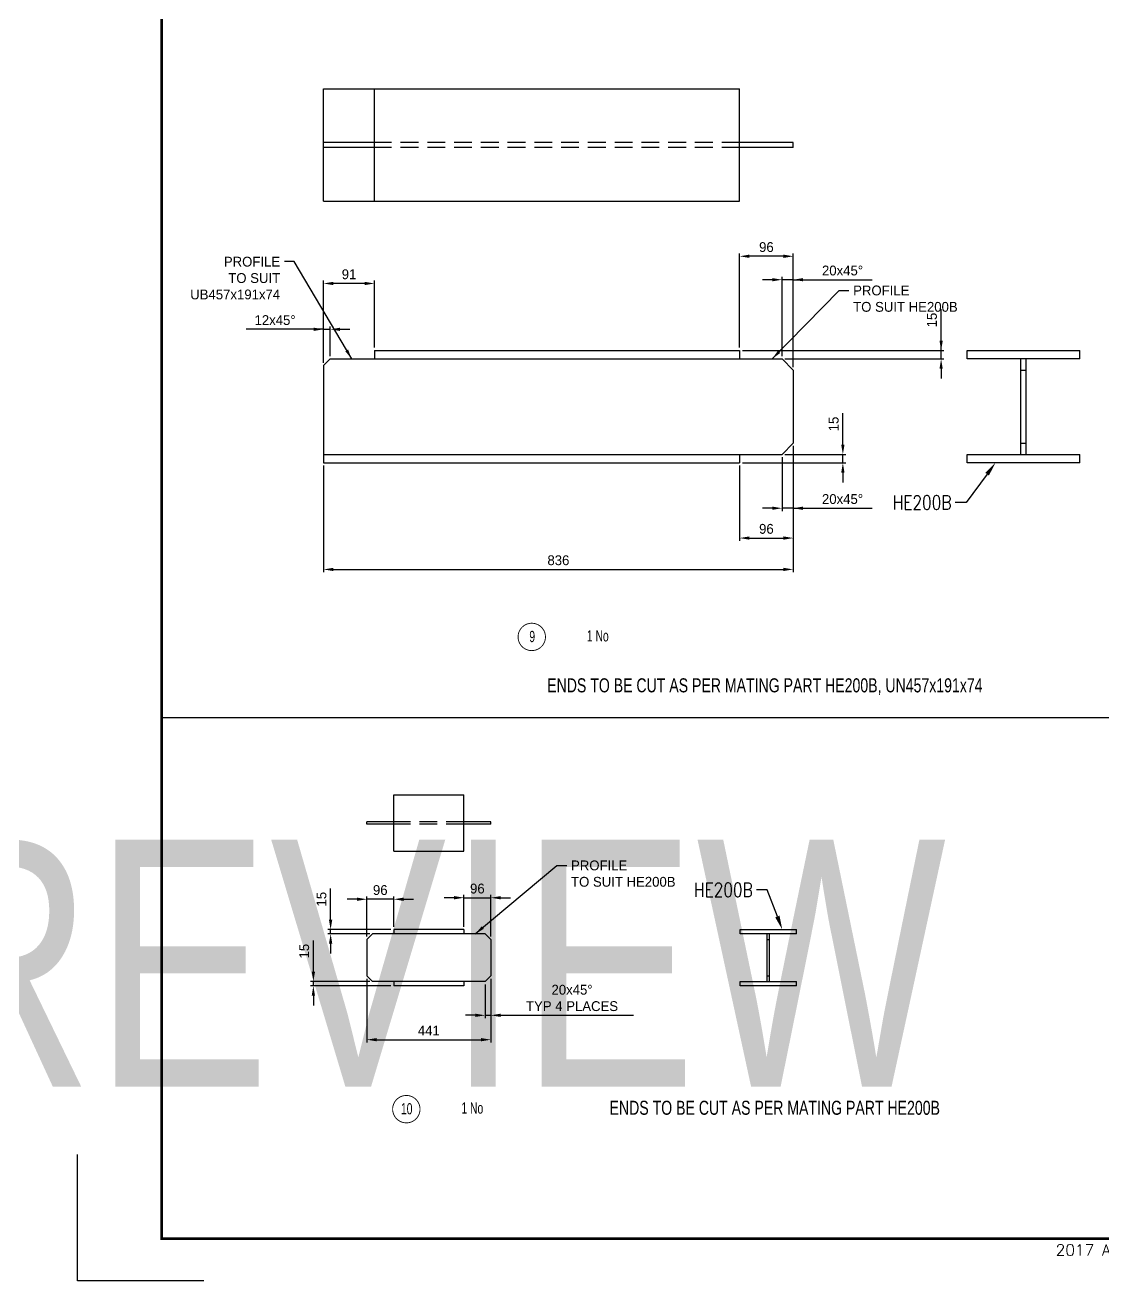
# Model space of a CAD drawing. Header units: millimetres. Extents: x 0 to 16187, y -20471 to 6290.
# Drawn here: x 7511.2 to 7894.8, y 1477 to 1924 of the extents above; entities that cross this region are included whole.
import ezdxf
from ezdxf import colors
from ezdxf.entities.mleader import LeaderData, LeaderLine
from ezdxf.enums import TextEntityAlignment as Align
from ezdxf.math import Vec2, Vec3

# ---------------------------------------------------------------- set-up
doc = ezdxf.new("R2018")
doc.units = ezdxf.units.MM
doc.header["$PDSIZE"] = -1
doc.linetypes.add('DASHED2', pattern=[9.525, 6.35, -3.175])
doc.layers.add('BORDER1', color=3, linetype='Continuous')
doc.layers.add('BORDER2', color=7, linetype='Continuous')
doc.styles.add('ROMANC', font='ROMANC', dxfattribs={"height": 5})
doc.styles.add('ROMANS', font='ROMANS.shx', dxfattribs={"width": 0.8})
doc.styles.add('ROMANT', font='ROMANT', dxfattribs={"height": 4})
doc.styles.add('SLDTEXTSTYLE0', font='TXT', dxfattribs={"width": 0.75})
doc.styles.add('SLDTEXTSTYLE2', font='TXT', dxfattribs={"width": 0.686449})
doc.dimstyles.new('AM_ISO', dxfattribs={"dimtxt": 3.5, "dimasz": 3.5, "dimexe": 1, "dimexo": 1, "dimgap": 1.5, "dimtad": 1, "dimdsep": 46, "dimtxsty": 'Standard', "dimcen": 0, "dimclrd": 1, "dimclre": 1, "dimclrt": 1, "dimadec": 0, "dimazin": 2, "dimtp": 0.1, "dimtm": 0.1, "dimtfac": 0.71, "dimtdec": 3, "dimtmove": 0, "dimatfit": 3, "dimfxl": 1, "dimlwd": -1, "dimlwe": -1, "dimarcsym": 1})
doc.dimstyles.new('AM_ISO$7', dxfattribs={"dimtxt": 3.5, "dimasz": 3.5, "dimexe": 1, "dimexo": 1, "dimgap": 1.5, "dimtad": 1, "dimtoh": 1, "dimdsep": 46, "dimtxsty": 'Standard', "dimcen": 0, "dimclrd": 1, "dimclre": 1, "dimclrt": 1, "dimadec": 0, "dimazin": 2, "dimtp": 0.1, "dimtm": 0.1, "dimtfac": 0.71, "dimtdec": 3, "dimtmove": 0, "dimatfit": 3, "dimfxl": 1, "dimlwd": -1, "dimlwe": -1, "dimarcsym": 1})

# ---------------------------------------------------------------- blocks, each defined once
blk = doc.blocks.new('*D1644')
at = {"color": 1, "linetype": 'ByBlock'}
for p, q in [((7784.57, 1774.17), (7784.57, 1729.23)), ((7617.41, 1767.17), (7617.41, 1729.23)), ((7620.91, 1730.23), (7781.07, 1730.23))]:
    blk.add_line(p, q, dxfattribs=at)
at = {"color": 1}
for points in [[(7620.91, 1730.81), (7620.91, 1729.65), (7617.41, 1730.23)], [(7781.07, 1729.65), (7781.07, 1730.81), (7784.57, 1730.23)]]:
    blk.add_solid(points, dxfattribs=at)
at = {"layer": 'Defpoints', "color": 0}
for p in [(7784.57, 1775.17), (7617.41, 1768.17), (7784.57, 1730.23)]:
    blk.add_point(p, dxfattribs=at)
at = {"color": 1, "insert": (7700.99, 1733.48), "char_height": 3.5, "attachment_point": 5}
blk.add_mtext('836', dxfattribs=at)
blk = doc.blocks.new('*D1645')
at = {"color": 1, "linetype": 'ByBlock'}
for p, q in [((7784.57, 1774.17), (7784.57, 1740.4)), ((7765.47, 1767.17), (7765.47, 1740.4)), ((7768.97, 1741.4), (7781.07, 1741.4))]:
    blk.add_line(p, q, dxfattribs=at)
at = {"color": 1}
for points in [[(7768.97, 1741.98), (7768.97, 1740.82), (7765.47, 1741.4)], [(7781.07, 1740.82), (7781.07, 1741.98), (7784.57, 1741.4)]]:
    blk.add_solid(points, dxfattribs=at)
at = {"layer": 'Defpoints', "color": 0}
for p in [(7784.57, 1775.17), (7765.47, 1768.17), (7784.57, 1741.4)]:
    blk.add_point(p, dxfattribs=at)
at = {"color": 1, "insert": (7775.02, 1744.65), "char_height": 3.5, "attachment_point": 5}
blk.add_mtext('96', dxfattribs=at)
blk = doc.blocks.new('*D1646')
at = {"color": 1, "linetype": 'ByBlock'}
for p, q in [((7765.47, 1809.17), (7765.47, 1842.7)), ((7781.07, 1841.7), (7768.97, 1841.7)), ((7784.57, 1802.17), (7784.57, 1842.7))]:
    blk.add_line(p, q, dxfattribs=at)
at = {"color": 1}
for points in [[(7768.97, 1842.29), (7768.97, 1841.12), (7765.47, 1841.7)], [(7781.07, 1841.12), (7781.07, 1842.29), (7784.57, 1841.7)]]:
    blk.add_solid(points, dxfattribs=at)
at = {"layer": 'Defpoints', "color": 0}
for p in [(7765.47, 1841.7), (7765.47, 1808.17), (7784.57, 1801.17)]:
    blk.add_point(p, dxfattribs=at)
at = {"color": 1, "insert": (7775.02, 1844.95), "char_height": 3.5, "attachment_point": 5}
blk.add_mtext('96', dxfattribs=at)
blk = doc.blocks.new('*D1647')
at = {"color": 1, "linetype": 'ByBlock'}
for p, q in [((7617.41, 1803.77), (7617.41, 1833.02)), ((7635.55, 1809.17), (7635.55, 1833.02)), ((7632.05, 1832.02), (7620.91, 1832.02))]:
    blk.add_line(p, q, dxfattribs=at)
at = {"color": 1}
for points in [[(7620.91, 1832.6), (7620.91, 1831.44), (7617.41, 1832.02)], [(7632.05, 1831.44), (7632.05, 1832.6), (7635.55, 1832.02)]]:
    blk.add_solid(points, dxfattribs=at)
at = {"layer": 'Defpoints', "color": 0}
for p in [(7617.41, 1832.02), (7635.55, 1808.17), (7617.41, 1802.77)]:
    blk.add_point(p, dxfattribs=at)
at = {"color": 1, "insert": (7626.48, 1835.27), "char_height": 3.5, "attachment_point": 5}
blk.add_mtext('91', dxfattribs=at)
blk = doc.blocks.new('*D1648')
at = {"color": 1, "linetype": 'ByBlock'}
for p, q in [((7837.2, 1808.17), (7837.2, 1822.84)), ((7837.2, 1811.67), (7837.2, 1815.17)), ((7766.47, 1808.17), (7838.2, 1808.17)), ((7837.2, 1805.17), (7837.2, 1808.17)), ((7781.57, 1805.17), (7838.2, 1805.17)), ((7837.2, 1801.67), (7837.2, 1798.17))]:
    blk.add_line(p, q, dxfattribs=at)
at = {"color": 1}
for points in [[(7836.62, 1811.67), (7837.78, 1811.67), (7837.2, 1808.17)], [(7837.78, 1801.67), (7836.62, 1801.67), (7837.2, 1805.17)]]:
    blk.add_solid(points, dxfattribs=at)
at = {"layer": 'Defpoints', "color": 0}
for p in [(7765.47, 1808.17), (7837.2, 1808.17), (7780.57, 1805.17)]:
    blk.add_point(p, dxfattribs=at)
at = {"color": 1, "insert": (7833.95, 1819), "char_height": 3.5, "attachment_point": 5, "rotation": 90}
blk.add_mtext('15', dxfattribs=at)
blk = doc.blocks.new('*D1649')
at = {"color": 1, "linetype": 'ByBlock'}
for p, q in [((7777.07, 1833.36), (7773.57, 1833.36)), ((7780.57, 1806.17), (7780.57, 1834.36)), ((7784.57, 1833.36), (7780.57, 1833.36)), ((7784.57, 1802.17), (7784.57, 1834.36)), ((7784.57, 1833.36), (7812.66, 1833.36)), ((7788.07, 1833.36), (7791.57, 1833.36))]:
    blk.add_line(p, q, dxfattribs=at)
at = {"color": 1}
for points in [[(7777.07, 1832.77), (7777.07, 1833.94), (7780.57, 1833.36)], [(7788.07, 1833.94), (7788.07, 1832.77), (7784.57, 1833.36)]]:
    blk.add_solid(points, dxfattribs=at)
at = {"layer": 'Defpoints', "color": 0}
for p in [(7780.57, 1833.36), (7780.57, 1805.17), (7784.57, 1801.17)]:
    blk.add_point(p, dxfattribs=at)
at = {"color": 1, "insert": (7802.11, 1836.61), "char_height": 3.5, "attachment_point": 5}
blk.add_mtext('20x45%%d', dxfattribs=at)
blk = doc.blocks.new('*D1650')
at = {"color": 1, "linetype": 'ByBlock'}
for p, q in [((7617.41, 1815.7), (7589.91, 1815.7)), ((7613.91, 1815.7), (7610.41, 1815.7)), ((7617.41, 1803.77), (7617.41, 1816.7)), ((7617.41, 1815.7), (7619.81, 1815.7)), ((7619.81, 1806.17), (7619.81, 1816.7)), ((7623.31, 1815.7), (7626.81, 1815.7))]:
    blk.add_line(p, q, dxfattribs=at)
at = {"color": 1}
for points in [[(7613.91, 1815.12), (7613.91, 1816.28), (7617.41, 1815.7)], [(7623.31, 1816.28), (7623.31, 1815.12), (7619.81, 1815.7)]]:
    blk.add_solid(points, dxfattribs=at)
at = {"layer": 'Defpoints', "color": 0}
for p in [(7619.81, 1815.7), (7617.41, 1802.77), (7619.81, 1805.17)]:
    blk.add_point(p, dxfattribs=at)
at = {"color": 1, "insert": (7600.16, 1818.95), "char_height": 3.5, "attachment_point": 5}
blk.add_mtext('12x45%%D', dxfattribs=at)
blk = doc.blocks.new('*D1651')
at = {"color": 1, "linetype": 'ByBlock'}
for p, q in [((7802.23, 1774.67), (7802.23, 1785.84)), ((7781.57, 1771.17), (7803.23, 1771.17)), ((7802.23, 1768.17), (7802.23, 1771.17)), ((7766.47, 1768.17), (7803.23, 1768.17)), ((7802.23, 1764.67), (7802.23, 1761.17))]:
    blk.add_line(p, q, dxfattribs=at)
at = {"color": 1}
for points in [[(7801.65, 1774.67), (7802.82, 1774.67), (7802.23, 1771.17)], [(7802.82, 1764.67), (7801.65, 1764.67), (7802.23, 1768.17)]]:
    blk.add_solid(points, dxfattribs=at)
at = {"layer": 'Defpoints', "color": 0}
for p in [(7780.57, 1771.17), (7802.23, 1771.17), (7765.47, 1768.17)]:
    blk.add_point(p, dxfattribs=at)
at = {"color": 1, "insert": (7798.98, 1782), "char_height": 3.5, "attachment_point": 5, "rotation": 90}
blk.add_mtext('15', dxfattribs=at)
blk = doc.blocks.new('*D1652')
at = {"color": 1, "linetype": 'ByBlock'}
for p, q in [((7780.57, 1770.17), (7780.57, 1751.01)), ((7784.57, 1774.17), (7784.57, 1751.01)), ((7777.07, 1752.01), (7773.57, 1752.01)), ((7784.57, 1752.01), (7780.57, 1752.01)), ((7784.57, 1752.01), (7812.66, 1752.01)), ((7788.07, 1752.01), (7791.57, 1752.01))]:
    blk.add_line(p, q, dxfattribs=at)
at = {"color": 1}
for points in [[(7777.07, 1751.43), (7777.07, 1752.6), (7780.57, 1752.01)], [(7788.07, 1752.6), (7788.07, 1751.43), (7784.57, 1752.01)]]:
    blk.add_solid(points, dxfattribs=at)
at = {"layer": 'Defpoints', "color": 0}
for p in [(7784.57, 1775.17), (7780.57, 1771.17), (7780.57, 1752.01)]:
    blk.add_point(p, dxfattribs=at)
at = {"color": 1, "insert": (7802.11, 1755.26), "char_height": 3.5, "attachment_point": 5}
blk.add_mtext('20x45%%d', dxfattribs=at)
blk = doc.blocks.new('*D1654')
at = {"color": 1, "linetype": 'ByBlock'}
for p, q in [((7632.83, 1584.51), (7632.83, 1561.84)), ((7676.93, 1584.51), (7676.93, 1561.84)), ((7636.33, 1562.84), (7673.43, 1562.84))]:
    blk.add_line(p, q, dxfattribs=at)
at = {"color": 1}
for points in [[(7636.33, 1563.43), (7636.33, 1562.26), (7632.83, 1562.84)], [(7673.43, 1562.26), (7673.43, 1563.43), (7676.93, 1562.84)]]:
    blk.add_solid(points, dxfattribs=at)
at = {"layer": 'Defpoints', "color": 0}
for p in [(7632.83, 1585.51), (7676.93, 1585.51), (7676.93, 1562.84)]:
    blk.add_point(p, dxfattribs=at)
at = {"color": 1, "insert": (7654.88, 1566.09), "char_height": 3.5, "attachment_point": 5}
blk.add_mtext('441', dxfattribs=at)
blk = doc.blocks.new('*D1655')
at = {"color": 1, "linetype": 'ByBlock'}
for p, q in [((7667.38, 1603.01), (7667.38, 1614.37)), ((7676.93, 1599.51), (7676.93, 1614.37)), ((7663.88, 1613.37), (7660.38, 1613.37)), ((7667.38, 1613.37), (7676.93, 1613.37)), ((7680.43, 1613.37), (7683.93, 1613.37))]:
    blk.add_line(p, q, dxfattribs=at)
at = {"color": 1}
for points in [[(7663.88, 1612.79), (7663.88, 1613.95), (7667.38, 1613.37)], [(7680.43, 1613.95), (7680.43, 1612.79), (7676.93, 1613.37)]]:
    blk.add_solid(points, dxfattribs=at)
at = {"layer": 'Defpoints', "color": 0}
for p in [(7676.93, 1613.37), (7667.38, 1602.01), (7676.93, 1598.51)]:
    blk.add_point(p, dxfattribs=at)
at = {"color": 1, "insert": (7672.15, 1616.62), "char_height": 3.5, "attachment_point": 5}
blk.add_mtext('96', dxfattribs=at)
blk = doc.blocks.new('*D1656')
at = {"color": 1, "linetype": 'ByBlock'}
for p, q in [((7674.93, 1582.51), (7674.93, 1570.51)), ((7676.93, 1584.51), (7676.93, 1570.51)), ((7671.43, 1571.51), (7667.93, 1571.51)), ((7674.93, 1571.51), (7676.93, 1571.51)), ((7680.43, 1571.51), (7727.76, 1571.51))]:
    blk.add_line(p, q, dxfattribs=at)
at = {"color": 1}
for points in [[(7671.43, 1570.93), (7671.43, 1572.1), (7674.93, 1571.51)], [(7680.43, 1572.1), (7680.43, 1570.93), (7676.93, 1571.51)]]:
    blk.add_solid(points, dxfattribs=at)
at = {"layer": 'Defpoints', "color": 0}
for p in [(7674.93, 1583.51), (7676.93, 1585.51), (7676.93, 1571.51)]:
    blk.add_point(p, dxfattribs=at)
at = {"color": 1, "insert": (7705.85, 1577.68), "char_height": 3.5, "attachment_point": 5}
blk.add_mtext('20x45%%D\\PTYP 4 PLACES', dxfattribs=at)
blk = doc.blocks.new('*D1657')
at = {"color": 1, "linetype": 'ByBlock'}
for p, q in [((7632.83, 1599.51), (7632.83, 1613.83)), ((7642.38, 1603.01), (7642.38, 1613.83)), ((7629.33, 1612.83), (7625.83, 1612.83)), ((7642.38, 1612.83), (7632.83, 1612.83)), ((7645.88, 1612.83), (7649.38, 1612.83))]:
    blk.add_line(p, q, dxfattribs=at)
at = {"color": 1}
for points in [[(7629.33, 1612.24), (7629.33, 1613.41), (7632.83, 1612.83)], [(7645.88, 1613.41), (7645.88, 1612.24), (7642.38, 1612.83)]]:
    blk.add_solid(points, dxfattribs=at)
at = {"layer": 'Defpoints', "color": 0}
for p in [(7632.83, 1612.83), (7642.38, 1602.01), (7632.83, 1598.51)]:
    blk.add_point(p, dxfattribs=at)
at = {"color": 1, "insert": (7637.6, 1616.08), "char_height": 3.5, "attachment_point": 5}
blk.add_mtext('96', dxfattribs=at)
blk = doc.blocks.new('*D1661')
at = {"color": 1, "linetype": 'ByBlock'}
for p, q in [((7619.93, 1605.51), (7619.93, 1616.68)), ((7641.38, 1602.01), (7618.93, 1602.01)), ((7633.83, 1600.51), (7618.93, 1600.51)), ((7619.93, 1600.51), (7619.93, 1602.01)), ((7619.93, 1597.01), (7619.93, 1593.51))]:
    blk.add_line(p, q, dxfattribs=at)
at = {"color": 1}
for points in [[(7619.34, 1605.51), (7620.51, 1605.51), (7619.93, 1602.01)], [(7620.51, 1597.01), (7619.34, 1597.01), (7619.93, 1600.51)]]:
    blk.add_solid(points, dxfattribs=at)
at = {"layer": 'Defpoints', "color": 0}
for p in [(7619.93, 1602.01), (7634.83, 1600.51), (7642.38, 1602.01)]:
    blk.add_point(p, dxfattribs=at)
at = {"color": 1, "insert": (7616.68, 1612.85), "char_height": 3.5, "attachment_point": 5, "rotation": 90}
blk.add_mtext('15', dxfattribs=at)
blk = doc.blocks.new('*D1662')
at = {"color": 1, "linetype": 'ByBlock'}
for p, q in [((7613.78, 1587.01), (7613.78, 1598.18)), ((7633.83, 1583.51), (7612.78, 1583.51)), ((7613.78, 1582.01), (7613.78, 1583.51)), ((7641.38, 1582.01), (7612.78, 1582.01)), ((7613.78, 1578.51), (7613.78, 1575.01))]:
    blk.add_line(p, q, dxfattribs=at)
at = {"color": 1}
for points in [[(7613.2, 1587.01), (7614.37, 1587.01), (7613.78, 1583.51)], [(7614.37, 1578.51), (7613.2, 1578.51), (7613.78, 1582.01)]]:
    blk.add_solid(points, dxfattribs=at)
at = {"layer": 'Defpoints', "color": 0}
for p in [(7613.78, 1583.51), (7634.83, 1583.51), (7642.38, 1582.01)]:
    blk.add_point(p, dxfattribs=at)
at = {"color": 1, "insert": (7610.53, 1594.35), "char_height": 3.5, "attachment_point": 5, "rotation": 90}
blk.add_mtext('15', dxfattribs=at)
blk = doc.blocks.new('*U609')
at = {"layer": 'BORDER1', "color": 154, "true_color": 0x1859a9, "const_width": 1}
blk.add_lwpolyline([(1.81, 811), (1144, 811), (1144, 0), (0, 0), (0, 811)], close=True, dxfattribs=at)
at = {"layer": 'BORDER2'}
blk.add_lwpolyline([(15, -15), (-30, -15), (-30, 30)], dxfattribs=at)
at = {"layer": 'BORDER2', "color": 154, "true_color": 0x1859a9, "style": 'ROMANS'}
blk.add_text('2017 ADNOC Onshore . All rights reserved. Abu Dhabi Company for Onshore Petroleum Operations Ltd. Restricted Circulation', height=4, dxfattribs=at).set_placement((489.5, -2), align=Align.TOP_CENTER)
at = {"layer": 'BORDER2', "flags": 8}
for tag, height, style, p in [('REV-A', 3.24, 'ROMANS', (986.93, 140.25)), ('RE-A', 8.06, 'ROMANT', (1084.63, 7.17))]:
    blk.add_attdef(tag, text='', height=height, dxfattribs=dict(at, style=style)).set_placement(p, align=Align.CENTER)
at = {"layer": 'BORDER2', "style": 'ROMANS', "width": 3.830216}
blk.add_attdef('DATE-A', text='', height=3.24, dxfattribs=at).set_placement((995.51, 140.25), (1008.51, 140.25), align=Align.FIT)
at = {"layer": 'BORDER2'}
for tag, height, style, p in [('DRN-A', 3.24, 'ROMANS', (1018.38, 140.25)), ('CHD-A', 3.24, 'ROMANS', (1032.35, 140.25)), ('APD-A', 3.24, 'ROMANS', (1046.64, 140.25)), ('CONS_CONT_VEND', 4.2, 'ROMANC', (1061.39, 72.83))]:
    blk.add_attdef(tag, text='', height=height, dxfattribs=dict(at, style=style)).set_placement(p, align=Align.CENTER)
at = {"layer": 'BORDER2', "style": 'ROMANS', "width": 0.8}
for tag, p, height in [('1:X', (997.23, 122.55), 3.5), ('LOC', (1042.74, 122.55), 3.5), ('PROJ_NO', (1118.64, 122.55), 3.5), ('CONS_DRG_NO', (1011, 63), 3)]:
    blk.add_attdef(tag, p, '', height=height, dxfattribs=at)
at = {"layer": 'BORDER2', "lineweight": 30, "width": 0.8, "flags": 104}
blk.add_attdef('COMMENTS-A', text='', height=2.2, dxfattribs=at).set_placement((1055.21, 142.07), align=Align.MIDDLE_LEFT)
at = {"layer": 'BORDER2', "style": 'ROMANS', "width": 0.8}
for tag, p in [('PROJECT_TITLE_1', (1061.07, 55.35)), ('PROJECT_TITLE_2', (1061.07, 49.3))]:
    blk.add_attdef(tag, text='', height=3.5, dxfattribs=at).set_placement(p, align=Align.MIDDLE)
at = {"layer": 'BORDER2', "style": 'ROMANT', "width": 0.8}
for tag, p in [('DRG_TITLE_1', (1061.07, 36.31)), ('DRG_TITLE_2', (1061.07, 28.31)), ('DRG_TITLE_3', (1061.07, 20.31))]:
    blk.add_attdef(tag, text='', height=5, dxfattribs=at).set_placement(p, align=Align.CENTER)
at = {"layer": 'BORDER2', "style": 'ROMANT'}
for tag, p in [('AR', (995, 7.17)), ('PA', (1011.74, 7.17)), ('DC', (1028.45, 7.17)), ('TS', (1120.84, 7.17))]:
    blk.add_attdef(tag, p, '', height=8.06, dxfattribs=at)
for tag, p in [('SRNO', (1074.7, 7.17)), ('SH', (1115.8, 7.18))]:
    blk.add_attdef(tag, text='', height=8.06, dxfattribs=at).set_placement(p, align=Align.RIGHT)
at = {"layer": 'BORDER2', "style": 'ROMANS', "flags": 2}
blk.add_attdef('TB_VERSION', text='', height=2, dxfattribs=at).set_placement((1, -1), align=Align.TOP_LEFT)

msp = doc.modelspace()

# ---------------------------------------------------------------- linework, layer by layer
at = {"color": 7, "linetype": 'Continuous', "lineweight": 25}
for p, q in [((7617.4119, 1901.32855), (7765.4719, 1901.32855)), ((7617.4119, 1861.32855), (7617.4119, 1901.32855)), ((7635.5519, 1861.32855), (7635.5519, 1901.32855)), ((7765.4719, 1881.32855), (7765.4719, 1901.32855)), ((7765.4719, 1861.32855), (7765.4719, 1901.32855)), ((7635.5519, 1882.22855), (7617.4119, 1882.22855)), ((7784.5719, 1882.22855), (7765.4719, 1882.22855)), ((7784.5719, 1880.42855), (7784.5719, 1882.22855)), ((7635.5519, 1880.42855), (7617.4119, 1880.42855)), ((7765.4719, 1861.32855), (7765.4719, 1881.32855)), ((7784.5719, 1880.42855), (7765.4719, 1880.42855)), ((7617.4119, 1861.32855), (7765.4719, 1861.32855)), ((7846.5259, 1808.16858), (7886.5259, 1808.16858)), ((7846.5259, 1805.16858), (7846.5259, 1808.16858)), ((7886.5259, 1805.16858), (7886.5259, 1808.16858)), ((7886.5259, 1805.16858), (7846.5259, 1805.16858)), ((7865.6259, 1771.16858), (7865.6259, 1805.16858)), ((7867.4259, 1771.16858), (7867.4259, 1805.16858)), ((7846.5259, 1771.16858), (7886.5259, 1771.16858)), ((7846.5259, 1768.16858), (7846.5259, 1771.16858)), ((7886.5259, 1768.16858), (7886.5259, 1771.16858)), ((7886.5259, 1768.16858), (7846.5259, 1768.16858)), ((7642.3787, 1649.97317), (7667.3787, 1649.97317)), ((7642.3787, 1629.97317), (7642.3787, 1649.97317)), ((7667.3787, 1629.97317), (7667.3787, 1649.97317)), ((7642.3787, 1640.42317), (7632.8287, 1640.42317)), ((7632.8287, 1639.52317), (7632.8287, 1640.42317)), ((7642.3787, 1639.52317), (7632.8287, 1639.52317)), ((7676.9287, 1640.42317), (7667.3787, 1640.42317)), ((7676.9287, 1639.52317), (7667.3787, 1639.52317)), ((7676.9287, 1639.52317), (7676.9287, 1640.42317)), ((7642.3787, 1629.97317), (7667.3787, 1629.97317)), ((7765.68409, 1602.01337), (7785.68409, 1602.01337)), ((7765.68409, 1600.51337), (7765.68409, 1602.01337)), ((7785.68409, 1600.51337), (7765.68409, 1600.51337)), ((7775.23409, 1583.51337), (7775.23409, 1600.51337)), ((7776.13409, 1583.51337), (7776.13409, 1600.51337)), ((7785.68409, 1600.51337), (7785.68409, 1602.01337)), ((7765.68409, 1583.51337), (7785.68409, 1583.51337)), ((7765.68409, 1582.01337), (7765.68409, 1583.51337)), ((7785.68409, 1582.01337), (7785.68409, 1583.51337)), ((7785.68409, 1582.01337), (7765.68409, 1582.01337))]:
    msp.add_line(p, q, dxfattribs=at)
at = {"color": 2, "linetype": 'DASHED2'}
for p, q in [((7765.4719, 1882.22855), (7635.5519, 1882.22855)), ((7765.4719, 1880.42855), (7635.5519, 1880.42855)), ((7667.3787, 1640.42317), (7642.3787, 1640.42317)), ((7667.3787, 1639.52317), (7642.3787, 1639.52317))]:
    msp.add_line(p, q, dxfattribs=at)
for p, q in [((7635.5519, 1808.16858), (7765.4719, 1808.16858)), ((7635.5519, 1808.16858), (7635.5519, 1805.16858)), ((7765.4719, 1808.16858), (7765.4719, 1805.16858)), ((7619.8119, 1805.16858), (7617.4119, 1802.76858)), ((7617.4119, 1802.76858), (7617.4119, 1768.16858)), ((7619.8119, 1805.16858), (7780.5719, 1805.16858)), ((7780.5719, 1805.16858), (7784.5719, 1801.16858)), ((7784.5719, 1801.16858), (7784.5719, 1775.16858)), ((7865.6259, 1801.16858), (7867.4259, 1801.16858)), ((7784.5719, 1775.16858), (7780.5719, 1771.16858)), ((7865.6259, 1775.16858), (7867.4259, 1775.16858)), ((7617.4119, 1771.16858), (7780.5719, 1771.16858)), ((7765.4719, 1771.16858), (7765.4719, 1768.16858)), ((7617.4119, 1768.16858), (7765.4719, 1768.16858)), ((7559.82691, 1677.47169), (7902.60526, 1677.47169)), ((7634.8287, 1600.51337), (7632.8287, 1598.51337)), ((7674.9287, 1600.51337), (7634.8287, 1600.51337)), ((7667.3787, 1602.01337), (7642.3787, 1602.01337)), ((7642.3787, 1602.01337), (7642.3787, 1600.51337)), ((7667.3787, 1602.01337), (7667.3787, 1600.51337)), ((7674.9287, 1600.51337), (7676.9287, 1598.51337)), ((7632.8287, 1598.51337), (7632.8287, 1585.51337)), ((7676.9287, 1598.51337), (7676.9287, 1585.51337)), ((7775.23409, 1598.51337), (7776.13409, 1598.51337)), ((7634.8287, 1583.51337), (7632.8287, 1585.51337)), ((7674.9287, 1583.51337), (7634.8287, 1583.51337)), ((7642.3787, 1583.51337), (7642.3787, 1582.01337)), ((7667.3787, 1583.51337), (7667.3787, 1582.01337)), ((7674.9287, 1583.51337), (7676.9287, 1585.51337)), ((7775.23409, 1585.51337), (7776.13409, 1585.51337)), ((7667.3787, 1582.01337), (7642.3787, 1582.01337))]:
    msp.add_line(p, q)
at = {"color": 2}
for points in [[(7696.38412, 1706.20826, 0.3125, 0.3125, 1), (7686.63412, 1706.20826, 0.3125, 0.3125, 1)], [(7651.7514, 1538.10672, 0.3125, 0.3125, 1), (7642.0014, 1538.10672, 0.3125, 0.3125, 1)]]:
    msp.add_lwpolyline(points, format="xyseb", close=True, dxfattribs=at)

# ---------------------------------------------------------------- block references
at = {"layer": 'BORDER1'}
ref = msp.add_blockref('*U609', (5810.8356, 1491.98256), dxfattribs=at)
lines = msp.add_mtext('\\W0.80000;ISSUED FOR REVIEW\\P', dxfattribs={"layer": 'BORDER2', "insert": (6866.04557, 1634.05699), "char_height": 88, "attachment_point": 1})
ref.add_attrib('COMMENTS-A', '', (6866.04557, 1634.05699), dxfattribs={"flags": 104}).embed_mtext(lines)
msp.add_blockref('*U609', (7559.82691, 1491.98256), dxfattribs=at)

# ---------------------------------------------------------------- texts
at = {"color": 2, "style": 'SLDTEXTSTYLE2', "width": 0.686449}
for s, p in [('9', (7691.66373, 1706.36264)), ('1 No', (7715.01067, 1706.60071)), ('10', (7647.00958, 1538.2611)), ('1 No', (7670.35652, 1538.49917))]:
    msp.add_text(s, height=4, dxfattribs=at).set_placement(p, align=Align.MIDDLE_CENTER)
at = {"style": 'SLDTEXTSTYLE0', "width": 0.75}
for s, p in [('ENDS TO BE CUT AS PER MATING PART HE200B, UN457x191x74', (7696.99328, 1686.47633)), ('ENDS TO BE CUT AS PER MATING PART HE200B', (7719.19475, 1536.10139))]:
    msp.add_text(s, height=5, dxfattribs=at).set_placement(p)
at = {"color": 1, "char_height": 3.5, "width": 36.1563592}
for s, insert, attachment_point in [('PROFILE\\PTO SUIT UB457x191x74', (7601.95905, 1841.53295), 3), ('PROFILE\\PTO SUIT HE200B', (7805.89824, 1831.28216), 1), ('PROFILE\\PTO SUIT HE200B', (7705.48924, 1626.62695), 1)]:
    msp.add_mtext(s, dxfattribs=dict(at, insert=insert, attachment_point=attachment_point))

# ---------------------------------------------------------------- dimensions: what is measured, and where the dimension line sits
for base, p1, p2, override, picture, middle in [((7765.471896823, 1841.7047017583), (7784.571896823, 1801.1685806582), (7765.471896823, 1808.1685806582), {"dimtxt": 3.5, "dimdec": 0, "dimlfac": 5}, '*D1646', (7775.021896823, 1841.7047017583)), ((7617.4119, 1832.01945), (7635.5519, 1808.16858), (7617.4119, 1802.76858), {"dimtxt": 3.5, "dimdec": 0, "dimlfac": 5}, '*D1647', (7626.4819, 1832.01945)), ((7784.5719, 1730.2301), (7617.4119, 1768.16858), (7784.5719, 1775.16858), {"dimtxt": 3.5, "dimdec": 0, "dimlfac": 5}, '*D1644', (7700.9919, 1730.2301)), ((7784.571896823, 1741.4014475492), (7765.471896823, 1768.1685806582), (7784.571896823, 1775.1685806582), {"dimtxt": 3.5, "dimdec": 0, "dimlfac": 5}, '*D1645', (7775.021896823, 1741.4014475492)), ((7632.8287000354, 1612.8275072824), (7642.3787000354, 1602.0133683427), (7632.8287000354, 1598.5133683427), {"dimtxt": 3.5, "dimdec": 0, "dimlfac": 10}, '*D1657', (7637.6037000354, 1612.8275072824)), ((7676.9287000354, 1613.3689830129), (7667.3787000354, 1602.0133683427), (7676.9287000354, 1598.5133683427), {"dimtxt": 3.5, "dimdec": 0, "dimlfac": 10}, '*D1655', (7672.1537000354, 1613.3689830129)), ((7676.9287, 1562.84363), (7632.8287, 1585.51337), (7676.9287, 1585.51337), {"dimtxt": 3.5, "dimdec": 0, "dimlfac": 10}, '*D1654', (7654.8787, 1562.84363))]:
    dim = msp.add_linear_dim(base=base, p1=p1, p2=p2, dimstyle='AM_ISO', override=override)
    dim.commit()
    dim.dimension.update_dxf_attribs({"geometry": picture, "text_midpoint": middle, "dimtype": 160})
for base, p1, p2, text, picture, middle in [((7780.5719, 1833.35579), (7784.5719, 1801.16858), (7780.5719, 1805.16858), '<>x45%%d', '*D1649', (7802.11356, 1833.35579)), ((7619.8119, 1815.69948), (7617.4119, 1802.76858), (7619.8119, 1805.16858), '<>x45%%D', '*D1650', (7600.1619, 1815.69948)), ((7780.5719, 1752.01423), (7784.5719, 1775.16858), (7780.5719, 1771.16858), '<>x45%%d', '*D1652', (7802.11356, 1752.01423))]:
    dim = msp.add_linear_dim(base=base, p1=p1, p2=p2, text=text, dimstyle='AM_ISO', override={"dimtxt": 3.5, "dimdec": 0, "dimlfac": 5})
    dim.commit()
    dim.dimension.update_dxf_attribs({"geometry": picture, "text_midpoint": middle, "dimtype": 160})
dim = msp.add_linear_dim(base=(7837.19856, 1808.16858), p1=(7780.5719, 1805.16858), p2=(7765.4719, 1808.16858), angle=90, dimstyle='AM_ISO', override={"dimtxt": 3.5, "dimdec": 0, "dimlfac": 5})
dim.commit()
dim.dimension.update_dxf_attribs({"geometry": '*D1648', "text_midpoint": (7837.19856, 1819.00191), "dimtype": 160})
for base, p1, p2, override, picture, middle in [((7802.23378, 1771.16858), (7765.4719, 1768.16858), (7780.5719, 1771.16858), {"dimtxt": 3.5, "dimdec": 0, "dimlfac": 5}, '*D1651', (7798.98378, 1782.00191)), ((7619.92559, 1602.01337), (7634.8287, 1600.51337), (7642.3787, 1602.01337), {"dimtxt": 3.5, "dimdec": 0, "dimlfac": 10}, '*D1661', (7616.67559, 1612.8467)), ((7613.78448, 1583.51337), (7642.3787, 1582.01337), (7634.8287, 1583.51337), {"dimtxt": 3.5, "dimdec": 0, "dimlfac": 10}, '*D1662', (7610.53448, 1594.3467))]:
    dim = msp.add_linear_dim(base=base, p1=p1, p2=p2, angle=90, dimstyle='AM_ISO', override=override)
    dim.commit()
    dim.dimension.update_dxf_attribs({"geometry": picture, "text_midpoint": middle})
dim = msp.add_linear_dim(base=(7676.9287, 1571.51355), p1=(7674.9287, 1583.51337), p2=(7676.9287, 1585.51337), text='<>x45%%D\\PTYP 4 PLACES', dimstyle='AM_ISO', override={"dimtxt": 3.5, "dimlfac": 10, "dimtxsty": 'Standard'})
dim.commit()
dim.dimension.update_dxf_attribs({"geometry": '*D1656', "text_midpoint": (7705.84537, 1577.68021)})

# ---------------------------------------------------------------- leaders
at = {"annotation_type": 0, "has_hookline": 1}
for points, hookline_direction, text_width in [([(7627.4339, 1805.16858), (7606.95905, 1839.78295), (7603.45905, 1839.78295)], 1, 38.5), ([(7777.06704, 1805.16858), (7800.89824, 1829.53216), (7804.39824, 1829.53216)], 0, 22.16667), ([(7671.42384, 1600.51337), (7700.48924, 1624.87695), (7703.98924, 1624.87695)], 0, 22.16667)]:
    msp.add_leader(points, dimstyle='AM_ISO$7', override={"dimgap": 1.5, "dimtad": 0}, dxfattribs=dict(at, hookline_direction=hookline_direction, text_width=text_width))
at = {"color": 1}
ml = msp.add_multileader_mtext('Standard', dxfattribs=at)
ml.set_content('HE200B', color=1, style='ROMANS')
ml.set_leader_properties()
ml.build(insert=Vec2(0, 0))
ml.multileader.update_dxf_attribs({"dogleg_length": 3.84358, "arrow_head_size": 5})
ctx = ml.context
ctx.base_point, ctx.char_height, ctx.arrow_head_size, ctx.landing_gap_size, ctx.plane_origin = Vec3(7819.56088, 1754.01722), 5, 5, 0.4, Vec3(-43679.69928, 29243.41035)
notes = []
notes.append((ctx, [(0, (1, 1, 0), (7846.08446, 1754.01722), (-1, 0), 3.84358, [(0, [(7856.5259, 1768.16858)], 0, [])])]))
ctx.mtext.insert, ctx.mtext.width = Vec3(7819.96088, 1756.51722), 144.3262905
ml = msp.add_multileader_mtext('Standard', dxfattribs=at)
ml.set_content('HE200B', color=1, style='ROMANS')
ml.set_leader_properties()
ml.build(insert=Vec2(0, 0))
ml.multileader.update_dxf_attribs({"dogleg_length": 3.84358, "arrow_head_size": 5})
ctx = ml.context
ctx.base_point, ctx.char_height, ctx.arrow_head_size, ctx.landing_gap_size, ctx.plane_origin = Vec3(7748.82099, 1616.16473), 5, 5, 0.4, Vec3(59408.10927, -25873.2284)
notes.append((ctx, [(0, (1, 1, 0), (7775.34457, 1616.16473), (-1, 0), 3.84358, [(0, [(7780.68409, 1602.01337)], 0, [])])]))
ctx.mtext.insert, ctx.mtext.width = Vec3(7749.22099, 1618.66473), 144.3262905
for ctx, leaders in notes:
    for number, flags, end, landing, length, lines in leaders:
        leader = LeaderData()
        leader.index, (leader.has_last_leader_line, leader.has_dogleg_vector, leader.attachment_direction) = number, flags
        leader.last_leader_point, leader.dogleg_vector, leader.dogleg_length = Vec3(end), Vec3(landing), length
        for number, points, colour, breaks in lines:
            line = LeaderLine()
            line.index, line.vertices, line.color, line.breaks = number, Vec3.list(points), colors.encode_raw_color(colour), breaks
            leader.lines.append(line)
        ctx.leaders.append(leader)

doc.saveas('drawing.dxf')
